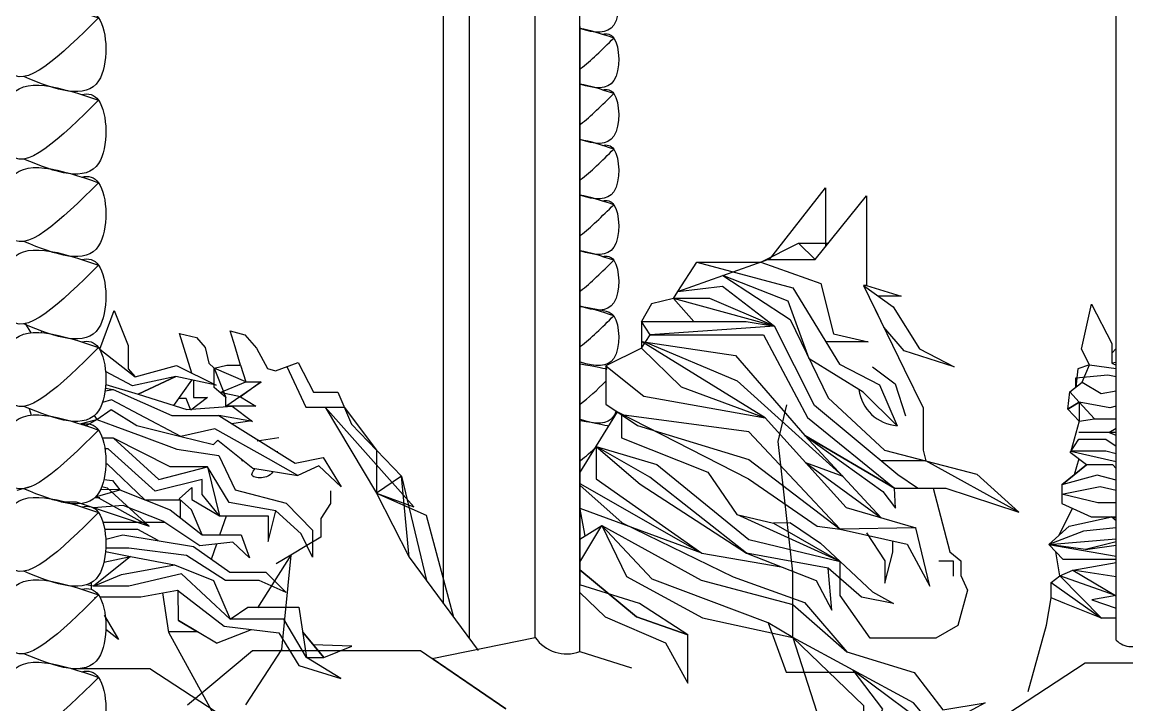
# Model space of a CAD drawing. Header units: centimetres. Extents: x -76 to 1832, y -219 to 581.
# Drawn here: x 480.7 to 604.1, y 128.6 to 204.8 of the extents above; entities that cross this region are included whole.
import ezdxf

# ---------------------------------------------------------------- set-up
doc = ezdxf.new("R2010")
doc.units = ezdxf.units.CM
doc.header["$MEASUREMENT"] = 0
doc.layers.add('Cai', color=7, linetype='Continuous')
doc.layers.add('Stuctura carusel', color=7, linetype='Continuous')

# ---------------------------------------------------------------- blocks, each defined once
blk = doc.blocks.new('*U78')
at = {"layer": 'Stuctura carusel'}
blk.add_spline([(4.890155846520997, 3.171837450163764), (-5.109844153479003, 3.36220427275515), (-5.109844153479003, -2.654838370779146), (4.890155846521004, 3.171837450163764)], degree=3, dxfattribs=at)
blk.add_open_spline([(2.99149673945282, 3.802644379595876), (3.776825215383369, 3.992881219642186), (5.864492264320589, 3.461800811941998), (6.165551951409327, -6.90718661704949), (0.1429644986048295, -4.91589119629586), (-3.448458855775542, -3.380337410879918)], degree=3, knots=[8.39293314255888, 8.39293314255888, 8.39293314255888, 8.39293314255888, 11.57368355893525, 18.60910482001529, 27.34459647692257, 27.34459647692257, 27.34459647692257, 27.34459647692257], dxfattribs=at)
blk = doc.blocks.new('*U79')
at = {"layer": 'Stuctura carusel', "color": 0, "linetype": 'ByBlock', "lineweight": -2, "transparency": 16777216}
blk.add_blockref('*U78', (0, 0), dxfattribs=at)
blk = doc.blocks.new('*U76')
at = {"layer": 'Stuctura carusel'}
blk.add_blockref('*U79', (-0.01062192069290546, 0.3658363004411171), dxfattribs=at)
blk = doc.blocks.new('*U77')
at = {"layer": 'Stuctura carusel', "color": 0, "linetype": 'ByBlock', "lineweight": -2, "transparency": 16777216}
for p in [(-3.943362693254477e-15, -64.39999999999999), (-4.506700220862259e-15, -73.6), (-5.070037748470042e-15, -82.8), (-5.633375276077825e-15, -92), (-6.196712803685606e-15, -101.2), (-6.760050331293389e-15, -110.4), (-7.323387858901172e-15, -119.6), (-7.886725386508954e-15, -128.8), (-8.450062914116738e-15, -138)]:
    blk.add_blockref('*U76', p, dxfattribs=at)

msp = doc.modelspace()

# ---------------------------------------------------------------- linework, layer by layer
at = {"layer": 'Cai'}
for p, q in [((543.0006425763568, 142.101010163914), (543.0006425763568, 272.210352226874)), ((530.6838262048556, 135.9589881210689), (530.6838262048556, 265.7177229551075)), ((527.7789890177316, 139.8652621630796), (527.7789890177316, 264.9875965330378)), ((538.0006425763568, 136.1187231855432), (538.0006425763568, 264.5806976519874)), ((602.8714700885266, 151.7766817590095), (602.8714700885266, 225.714803675494)), ((543.0006425763568, 204.2951982548955), (543.0006425763568, 142.101010163914)), ((553.9422094556287, 174.7228803746945), (563.973060572092, 178.2801019982541)), ((563.973060572092, 178.2801019982541), (569.2595485033214, 178.2801019982541)), ((574.6721959400315, 175.3998885581749), (579.2143819286814, 166.0537398216946)), ((599.0147768736337, 168.3000907937579), (600.1105853977398, 173.2966431195508)), ((600.1105853977398, 173.2966431195508), (602.3706724223135, 168.9161020924149)), ((489.4056858439463, 168.2884645601065), (490.980928653797, 172.6005436507142)), ((490.980928653797, 172.6005436507142), (492.5561714636477, 168.6990900491878)), ((482.8897609464881, 170.1265542790797), (482.9264845993339, 170.2940029245339)), ((504.4889957639451, 168.5308473564048), (503.9336834889053, 170.3393021364604)), ((503.9336834889053, 170.3393021364604), (505.566155432598, 169.8682946445898)), ((484.9377510943937, 169.7802901421626), (485.0065433975723, 169.6469556717867)), ((499.6686250475674, 165.6056864932648), (498.2998125392158, 170.0267687085726)), ((498.2998125392158, 170.0267687085726), (500.1946241061426, 169.5969286866363)), ((500.1946241061426, 169.5969286866363), (501.1600254865891, 168.4658826848103)), ((505.566155432598, 169.8682946445898), (506.8715873481717, 168.4009180129953)), ((563.6918897768671, 160.6256208330447), (549.881449406173, 169.131854064855)), ((549.881449406173, 169.131854064855), (560.3784924269335, 167.5643246601327)), ((489.3613130121212, 168.2954436925145), (489.4056858439463, 168.2884645601065)), ((489.4056858439463, 168.2884645601065), (493.3544645498795, 165.2083715342951)), ((492.5561714636477, 168.6990900491878), (492.5561714636477, 166.0981940465385)), ((501.1600254865891, 168.4658826848103), (501.5523684122778, 166.7376161814126)), ((505.1096109374353, 166.5097242378988), (504.4889957639451, 168.5308473564048)), ((506.8715873481717, 168.4009180129953), (508.1104398585768, 166.1178738372618)), ((549.881449406173, 168.3884520771276), (554.2943752381916, 164.0818940135603)), ((599.9051754687613, 166.5204457692713), (599.0147768736337, 168.3000907937579)), ((602.3706724223135, 168.9161020924149), (602.3706724223135, 166.7258315788469)), ((602.3706724223135, 167.8209668356309), (602.8714700885266, 168.3668174817805)), ((501.5523684122778, 166.7376161814126), (502.1729835853274, 166.1508717657713)), ((560.3784924269335, 167.5643246601327), (568.1219259115778, 158.6647150881236)), ((602.8714700885266, 166.7838531238147), (602.3706724223135, 166.7258315788469)), ((602.3706724223135, 166.7258315788469), (602.8714700885266, 166.5151825176721)), ((493.040372646484, 164.1883471320986), (490.0328539375197, 165.7965149573271)), ((492.5561714636477, 166.0981940465385), (493.3544645498795, 165.2083715342951)), ((493.3544645498795, 165.2083715342951), (497.9707887478849, 166.45409382542)), ((497.9707887478849, 166.45409382542), (502.3824797754696, 164.2495756302877)), ((502.1729835853274, 166.1508717657713), (503.5759067736197, 166.5097242378988)), ((503.5759067736197, 166.5097242378988), (505.1096109374353, 166.5097242378988)), ((508.1104398585768, 166.1178738372618), (508.9926169820124, 165.8734829296035)), ((510.2647019154048, 166.3329508256657), (512.3857315493556, 161.8238372215753)), ((579.2143819286814, 166.0537398216946), (581.3053517673131, 161.7512926818854)), ((598.5730444103104, 166.0849781687482), (598.3695890540876, 164.0540637506045)), ((598.3695890540876, 165.0695209596764), (601.9230174504909, 165.4100033879334)), ((599.9051754687613, 166.5204457692713), (598.5730444103104, 166.0849781687482)), ((599.0560435665225, 164.5907441815253), (599.9051754687613, 166.5204457692713)), ((599.9051754687613, 166.5204457692713), (602.8714700885266, 166.1390266571027)), ((601.9230174504909, 165.4100033879334), (602.8714700885266, 165.2411644031216)), ((490.0523320356059, 164.3566731420969), (493.6616582333987, 163.243323986937)), ((497.8761730633196, 165.2143263345398), (493.040372646484, 164.1883471320986)), ((493.6616582333987, 163.243323986937), (497.8761730633196, 165.2143263345398)), ((497.8761730633196, 165.2143263345398), (493.6616582333987, 163.243323986937)), ((497.6612287796856, 162.0095982872664), (499.6727326493933, 164.8297026867037)), ((502.3824797754696, 164.2495756302877), (497.8761730633196, 165.2143263345398)), ((554.2943752381916, 164.0818940135603), (563.6918897768671, 160.6256208330447)), ((598.3695890540876, 164.0540637506045), (598.3695890540876, 165.0695209596764)), ((490.0188103962054, 163.9351870827728), (490.8669060175055, 163.7842131722356)), ((493.6616582333987, 163.243323986937), (499.10288376834, 161.5648988404191)), ((597.4669798348909, 161.5989312330308), (597.6831345416526, 163.5173833196839)), ((499.10288376834, 161.5648988404191), (504.170932891371, 161.9203354227282)), ((504.170932891371, 161.9203354227282), (506.4402648072765, 160.2193814394811)), ((512.3857315493556, 161.8238372215753), (516.6865474160211, 161.8238372215753)), ((524.4548866345091, 150.7062742467867), (514.5361394826883, 161.8238372215753)), ((514.5361394826883, 161.8238372215753), (520.2855096976342, 152.2296375802586)), ((516.6865474160211, 161.8238372215753), (520.2855096976342, 157.0150924598207)), ((565.1309456505501, 157.9867850348147), (566.0920580436025, 162.0753097934095)), ((581.3053517673131, 161.7512926818854), (581.3053517673131, 157.0183560638869)), ((598.7200336205311, 162.380783704279), (597.4669798348909, 161.5989312330308)), ((597.4669798348909, 161.5989312330308), (598.7200336205311, 162.380783704279)), ((598.7200336205311, 160.2573110852473), (597.4669798348909, 161.5989312330308)), ((597.4669798348909, 161.5989312330308), (598.7200336205311, 160.2573110852473)), ((598.7200336205311, 162.380783704279), (598.7200336205311, 160.2573110852473)), ((487.2126203557388, 159.9326943959269), (489.064353702073, 160.4431586526754)), ((487.8177042920247, 159.7370230741148), (489.064353702073, 160.4431586526754)), ((489.064353702073, 160.4431586526754), (491.0735220184341, 159.6967472538201)), ((506.4402648072765, 160.2193814394811), (502.683606616792, 160.8884696872412)), ((598.7200336205311, 160.2573110852473), (600.4395394184933, 160.4959429628212)), ((600.4395394184933, 160.4959429628212), (602.8714700885266, 160.4959429628212)), ((491.0735220184341, 159.6967472538201), (494.0174249418298, 158.6030794504548)), ((517.5100252203995, 159.9225127677057), (523.0609941748689, 154.1076721519358)), ((598.7200336205311, 160.2573110852473), (597.8225839330622, 156.9031145857186)), ((602.0411344664393, 158.9826915733101), (602.8714700885265, 159.4530158843602)), ((490.9393266428749, 158.3550540410016), (489.691396038118, 158.3550540410016)), ((497.2488205164796, 155.1350780082793), (490.9393266428749, 158.3550540410016)), ((490.9393266428749, 158.3550540410016), (495.973458868782, 153.7263841596145)), ((494.0174249418298, 158.6030794504548), (498.0027233580984, 157.1225304384485)), ((543.0006425763568, 134.5314412408416), (543.0006425763568, 159.0138876134224)), ((566.7583369370539, 143.4512744890735), (565.1309456505501, 157.9867850348147)), ((568.1219259115778, 158.6647150881236), (578.1295376616692, 152.7748933564118)), ((578.1295376616692, 152.7748933564118), (568.1219259115778, 158.6647150881236)), ((568.1219259115778, 158.6647150881236), (576.8056599120512, 152.4183767821181)), ((597.735370585974, 156.7689671839473), (598.6948729121098, 158.24482779866)), ((602.8714700885267, 158.9826915733101), (598.6948729121098, 158.9826915733101)), ((598.6948729121098, 158.24482779866), (601.6956509046261, 158.24482779866)), ((601.6956509046261, 158.24482779866), (602.8714700885266, 157.4655289715554)), ((602.8714700885267, 158.662681759061), (602.0411344664393, 158.9826915733101)), ((490.3350863243288, 157.1475812949895), (489.9697321770008, 157.1475812949895)), ((495.5707282907136, 152.4517646476773), (490.3350863243288, 157.1475812949895)), ((498.0027233580984, 157.1225304384485), (502.685827771881, 156.4096975202165)), ((520.2855096976342, 157.0150924598207), (520.2855096976342, 152.2296375802586)), ((581.3053517673131, 157.0183560638869), (581.6230296065692, 155.8132440545021)), ((599.5476581872991, 155.3602733352737), (597.735370585974, 156.7689671839473)), ((601.6956509046261, 156.9031145857186), (597.8225839330622, 156.9031145857186)), ((597.8225839330622, 156.9031145857186), (602.8714700885266, 155.7359446959436)), ((602.8714700885266, 156.6186237609622), (601.6956509046261, 156.9031145857186)), ((490.0664544632024, 155.5040564281877), (490.2008909488049, 155.5040564281877)), ((490.2008909488049, 155.5040564281877), (494.429634244253, 151.4790498547673)), ((502.685827771881, 156.4096975202165), (504.4981153732061, 152.5859120494487)), ((598.6814211148608, 156.0336007003921), (598.1716861207886, 154.2533746080748)), ((495.973458868782, 153.7263841596145), (501.4104661241834, 155.1350780082793)), ((501.4104661241834, 155.1350780082793), (497.2488205164796, 155.1350780082793)), ((503.8268495925934, 151.1772182007839), (501.4104661241834, 155.1350780082793)), ((501.4104661241834, 155.1350780082793), (502.7528532339476, 149.7013775861941)), ((599.5476581872991, 155.3602733352737), (596.7957140542782, 153.1464758808759)), ((596.7957140542782, 153.1464758808759), (599.5476581872991, 155.3602733352737)), ((600.7559943729301, 154.2198012251167), (596.7957140542782, 153.1464758808759)), ((602.5011120607627, 155.3602733352737), (599.5476581872991, 155.3602733352737)), ((602.8714700885266, 153.6716946328853), (600.7559943729301, 154.2198012251167)), ((602.8714700885266, 154.9504806021922), (602.5011120607627, 155.3602733352737)), ((489.8553096058419, 153.7279530039181), (490.8092265764564, 153.6362822112295)), ((490.8092265764564, 153.6362822112295), (491.6104479720263, 152.5859120494487)), ((500.8063702570632, 153.7263841596145), (495.5707282907136, 152.4517646476773)), ((500.8063702570632, 152.0492493773283), (500.8063702570632, 153.7263841596145)), ((523.0609941748689, 154.1076721519358), (520.2855096976342, 152.2296375802586)), ((523.0609941748689, 154.1076721519358), (525.8487790941492, 142.460908126834)), ((523.9174902770718, 145.0580049304742), (523.0609941748689, 154.1076721519358)), ((596.7957140542782, 153.1464758808759), (596.7957140542782, 151.0668988932756)), ((481.7273730552049, 152.9510898065984), (480.1324820455648, 152.5188383485674)), ((488.9282678457141, 151.8080776922013), (491.6104479720263, 152.5859120494487)), ((491.6104479720263, 152.5859120494487), (489.4828175496244, 152.622608543275)), ((491.6104479720263, 152.5859120494487), (497.2488205164796, 150.3721876600859)), ((498.255646961668, 151.579733471133), (499.6652039848896, 152.8542799180264)), ((499.6652039848896, 152.8542799180264), (499.6652039848896, 151.5125867052079)), ((502.7528532339476, 149.7013775861941), (500.8063702570632, 152.0492493773283)), ((504.4981153732061, 152.5859120494487), (510.2035133796906, 151.1101444998938)), ((515.1401928655088, 152.4573805207434), (515.1401928655088, 151.0446567082631)), ((520.2855096976342, 152.2296375802586), (523.9174902770718, 145.0580049304742)), ((520.2855096976342, 152.2296375802586), (524.4548866345091, 150.7062742467867)), ((520.2855096976342, 152.2296375802586), (525.8481499602602, 149.7456691211889)), ((576.8056599120512, 152.4183767821181), (578.2436914722603, 150.5389789931331)), ((578.2436914722603, 150.5389789931331), (578.1295376616692, 152.7748933564118)), ((582.4239648533799, 152.7748933564118), (584.3003143632293, 145.6569548391436)), ((596.7957140542782, 152.1066873870757), (601.0915550375412, 152.9452547782145)), ((600.8230198349968, 151.1340456592006), (596.7957140542782, 152.1066873870757)), ((601.0915550375412, 152.9452547782145), (602.8714700885266, 152.5336257750181)), ((602.8714700885266, 135.826810074366), (602.8714700885266, 151.7766817590095)), ((487.9106529790866, 150.506515736049), (487.909336185736, 150.5064081268922)), ((492.01317855013, 150.8417766313162), (488.7015688338934, 150.5711498627526)), ((496.4433593603429, 149.0976412131837), (492.01317855013, 150.8417766313162)), ((494.429634244253, 151.4790498547673), (498.369528059964, 151.4790498547673)), ((499.6214763604165, 150.3721876600858), (498.255646961668, 151.579733471133)), ((498.369528059964, 151.4790498547673), (498.369528059964, 149.4846246574264)), ((499.6652039848896, 151.5125867052079), (502.7528532339476, 149.7013775861941)), ((509.0624915589429, 150.2380402583145), (503.8268495925934, 151.1772182007839)), ((510.2035133796906, 151.1101444998938), (513.1569672531541, 148.091389569833)), ((515.1401928655088, 151.0446567082631), (514.0846515457031, 149.3834172470883)), ((598.0010450928871, 150.5260717206807), (596.4829626044112, 147.5118776056759)), ((596.7957140542782, 151.0668988932756), (600.0847285923527, 149.5911313437207)), ((602.8714700885266, 151.1340456592006), (600.8230198349968, 151.1340456592006)), ((497.2488205164796, 150.3721876600859), (500.8063702570632, 147.5547268977126)), ((500.8063702570632, 147.5547268977126), (499.6214763604165, 150.3721876600858)), ((502.7528532339476, 149.7013775861941), (508.1898604893137, 149.7013775861941)), ((502.7982338621064, 147.5547268977126), (503.5235205900019, 149.7013775861941)), ((508.1898604893137, 146.8168431229307), (509.0624915589429, 150.2380402583145)), ((508.1898604893137, 149.7013775861941), (508.1898604893137, 146.8168431229307)), ((511.8816056054565, 147.6888742994839), (509.0624915589429, 150.2380402583145)), ((514.0846515457031, 149.3834172470883), (514.0846515457031, 147.3185300121224)), ((525.8481499602602, 149.7456691211889), (528.8841422752384, 138.3791095134998)), ((597.630326177203, 148.5397144233717), (602.3976483054955, 149.5911313437207)), ((600.0847285923527, 149.5911313437207), (602.8714700885265, 149.5911313437207)), ((602.8714700885266, 149.431192808129), (602.3976483054955, 149.5911313437207)), ((602.3976483054955, 149.5911313437207), (602.8714700885265, 149.1559588550592)), ((602.3976483054955, 149.5911313437207), (602.8714700885266, 149.1559588550593)), ((489.7519277367877, 148.9634938114123), (491.2748873074506, 148.9634938114123)), ((493.6242453138293, 148.1584632707142), (489.9364594245755, 148.1584632707142)), ((491.2748873074506, 148.9634938114123), (496.6442174946881, 148.9634938114123)), ((495.9063611810024, 146.9174536742615), (493.6242453138293, 148.1584632707142)), ((500.551556517051, 146.3538938596924), (496.4433593603429, 149.0976412131837)), ((513.1569672531541, 148.091389569833), (513.1569672531541, 145.0726346397632)), ((543.0006425763568, 144.5034712390604), (545.4533286038741, 148.6165021180835)), ((566.49514967761, 148.918184893179), (569.8627233040481, 146.6401284073308)), ((595.3355990316195, 146.4840407879801), (597.630326177203, 148.5397144233717)), ((602.8714700885265, 148.3495036300197), (599.2067528199278, 147.9558628257168)), ((486.9943760214948, 147.8063080748068), (486.9491988068535, 147.8014554234822)), ((486.9739469035165, 147.8250708046562), (486.9943760214948, 147.8063080748068)), ((490.0544260981004, 147.0906853623857), (491.9461530880634, 147.5547268977126)), ((491.9461530880634, 147.5547268977126), (499.8665692739414, 146.2801804508103)), ((500.8063702570632, 147.5547268977126), (505.1693811537835, 147.5547268977126)), ((505.1693811537835, 147.5547268977126), (506.1090376854794, 145.005560938882)), ((513.1569672531541, 145.0726346397632), (511.8816056054565, 147.6888742994839)), ((514.0846515457031, 147.3185300121224), (512.5192864293053, 146.3807544696236)), ((599.2067528199278, 147.9558628257168), (595.3355990316195, 146.4840407879801)), ((595.3355990316195, 146.4840407879801), (602.8714700885266, 147.1074856105212)), ((490.036012827647, 145.7187482751969), (492.8186397062667, 145.1397083406533)), ((492.6172744172148, 146.0788862831227), (490.0589275235617, 146.0788862831227)), ((499.0611081178047, 145.2739288074597), (492.6172744172148, 146.0788862831227)), ((499.8665692739414, 146.2801804508103), (503.894019506086, 143.3955729225208)), ((504.2295801706617, 146.7496963570145), (500.551556517051, 146.3538938596924)), ((501.8802943900137, 144.8378766866656), (502.4619704086211, 146.5594788858953)), ((506.1090376854794, 145.005560938882), (504.2295801706617, 146.7496963570145)), ((512.5192864293053, 146.3807544696236), (510.7340629199403, 145.3112666373989)), ((572.0483583781634, 144.5864236194944), (569.8627233040481, 146.6401284073308)), ((584.3003143632293, 145.6569548391436), (585.5306764491827, 144.6518085283413)), ((596.9376444493863, 144.8282409955273), (595.3355990316195, 146.4840407879801)), ((599.4388189754558, 145.9328201747808), (595.3355990316195, 146.4840407879801)), ((595.3355990316195, 146.4840407879801), (602.8714700885265, 145.1887090099828)), ((596.5909401507176, 142.9705569537027), (596.1366217405028, 145.6561408917537)), ((602.8714700885265, 146.7748511344289), (599.4388189754558, 145.9328201747808)), ((602.8714700885265, 146.7748511344289), (599.4388189754558, 145.9328201747808)), ((599.4388189754558, 145.9328201747808), (602.8714700885266, 146.4131048264381)), ((492.8186397062667, 145.1397083406533), (488.683336336187, 141.8526586070409)), ((489.8542978851103, 144.5229031299981), (492.8186397062667, 145.1397083406533)), ((492.8186397062667, 145.1397083406533), (497.7187210080405, 144.2006034632189)), ((503.424119014525, 142.4563949800514), (499.0611081178047, 145.2739288074597)), ((510.7340629199403, 145.3112666373989), (507.0110676842718, 139.4154325547246)), ((510.7340629199403, 145.3112666373989), (509.0695777810419, 144.3141104865683)), ((523.9174902770718, 145.0580049304742), (531.6404877583915, 134.672519395685)), ((572.0483583781634, 140.7927122769715), (572.0483583781634, 144.5864236194944)), ((585.5306764491827, 144.6518085283413), (585.5306764491827, 143.0165991562714)), ((602.8714700885265, 144.8282409955273), (596.9376444493863, 144.8282409955273)), ((598.0284625310719, 143.6244215011934), (602.8714700885267, 144.4644815042082)), ((488.683336336187, 141.8526586070409), (491.8118132610782, 143.1272781189781)), ((491.8118132610782, 143.1272781189781), (497.7187210080405, 144.2006034632189)), ((498.5241821641771, 143.1943518198593), (492.6172744172148, 141.8526586070409)), ((497.7187210080405, 144.2006034632189), (502.0817319047608, 142.4563949800514)), ((503.9611894195785, 138.1630936030882), (498.5241821641771, 143.1943518198593)), ((503.894019506086, 143.3955729225208), (507.9213252868046, 143.3955729225208)), ((507.9213252868046, 143.3955729225208), (510.2035133796906, 141.1147748322678)), ((566.7583369370539, 136.1134271059947), (566.7583369370539, 143.4512744890735)), ((596.5909401507176, 142.9705569537027), (598.0284625310719, 143.6244215011934)), ((602.8714700885266, 142.8672572957215), (598.0284625310719, 143.6244215011934)), ((598.0284625310719, 143.6244215011934), (602.7987542258135, 140.7989601176358)), ((488.683336336187, 141.8526586070409), (487.8876982425842, 141.9770500472439)), ((488.4384962159915, 142.2229251595491), (488.4384962159915, 141.4810655122993)), ((492.6172744172148, 141.8526586070409), (488.683336336187, 141.8526586070409)), ((502.0817319047608, 142.4563949800514), (503.9611894195785, 138.1630936030882)), ((507.1830340441605, 142.4563949800514), (503.424119014525, 142.4563949800514)), ((510.2035133796906, 141.1147748322678), (507.1830340441605, 142.4563949800514)), ((585.5306764491827, 143.0165991562714), (586.2506106614505, 141.381389784195)), ((595.6167543167509, 142.2342861710683), (596.5909401507176, 142.9705569537027)), ((595.6167543167509, 140.5252375291364), (595.6167543167509, 142.2342861710683)), ((595.6167543167509, 142.2342861710683), (601.234561950119, 138.2794950949802)), ((602.7987542258135, 140.7989601176358), (596.5909401507176, 142.9705569537027)), ((596.5909401507176, 142.9705569537027), (601.234561950119, 138.2794950949802)), ((488.806509247573, 140.6451858610288), (488.8789030476572, 140.4807555306447)), ((489.3910339237306, 140.6451858610288), (493.959805978405, 140.6451858610288)), ((493.959805978405, 140.6451858610288), (498.0542816726162, 141.3830696358106)), ((498.0542816726162, 141.3830696358106), (503.2899236389658, 137.3581361274251)), ((498.1814417931956, 138.0098980488658), (498.1552855983552, 141.4076534955107)), ((575.3862255952092, 136.0178539784426), (572.0483583781634, 140.7927122769715)), ((586.2506106614505, 141.381389784195), (585.2033952841473, 137.4568552920779)), ((602.8714700885265, 140.8119344474014), (600.1429425173654, 140.3250968419345)), ((503.9611894195785, 138.1630936030882), (505.9076723964629, 139.5047868159067)), ((505.9076723964629, 139.5047868159067), (511.6132148543734, 139.5047868159067)), ((511.6132148543734, 139.5047868159067), (512.4857014725767, 133.8697922261251)), ((597.1409529644635, 139.9159326535261), (595.6167543167509, 140.5252375291364)), ((601.234561950119, 138.2794950949802), (597.1409529644635, 139.9159326535261)), ((600.1429425173654, 140.3250968419345), (602.8714700885266, 139.3766034358199)), ((489.8930649581537, 138.6064522272476), (491.4623852595049, 135.8790075863232)), ((509.9351226286075, 138.1630936030882), (503.9611894195785, 138.1630936030882)), ((512.4857014725767, 133.8697922261251), (509.9351226286075, 138.1630936030882)), ((602.8714700885266, 138.2794950949802), (601.234561950119, 138.2794950949802)), ((491.4623852595049, 135.8790075863232), (490.0642988694161, 137.0142170588972)), ((502.430634568841, 135.4618392600732), (498.1814417931956, 138.0098980488658)), ((498.1814417931956, 138.0098980488658), (500.3060381810183, 136.7358686544695)), ((502.430634568841, 135.4618392600732), (506.3439879312599, 136.9891577075167)), ((503.2899236389658, 137.3581361274251), (509.398052223554, 136.6201792876083)), ((585.2033952841473, 137.4568552920779), (582.716416920827, 136.0178539784426)), ((500.3060381810183, 136.7358686544695), (497.111937677524, 136.7358686544696)), ((509.398052223554, 136.6201792876083), (511.6132148543734, 132.997687984537)), ((514.398743944123, 133.8697922261252), (512.049458163475, 136.6872895210159)), ((512.049458163475, 136.6872895210159), (514.398743944123, 133.8697922261252)), ((526.5006519844906, 133.780074601095), (538.0006425763568, 136.1187231855432)), ((566.7583369370539, 136.1134271059947), (571.8929600144781, 120.2522501439859)), ((582.716416920827, 136.0178539784426), (575.3862255952092, 136.0178539784426)), ((499.1782595603195, 128.5847593934335), (506.4361912495047, 134.6590635523674)), ((506.4361912495047, 134.6590635523674), (525.2143942802848, 134.6590635523674)), ((517.5199781499098, 135.1443386730185), (513.224101053799, 135.2785408735705)), ((514.398743944123, 133.8697922261252), (517.5199781499098, 135.1443386730185)), ((525.2143942802848, 134.6590635523674), (534.7164859676179, 128.1656263664656)), ((543.0006425763568, 134.5314412408415), (548.7374852126441, 132.7102438936068)), ((516.3117864156694, 131.5219204349821), (512.4857014725767, 133.8697922261251)), ((512.4857014725767, 133.8697922261251), (514.398743944123, 133.8697922261252)), ((534.7164859676179, 128.1656263664656), (526.5006519844906, 133.780074601095)), ((511.6132148543734, 132.997687984537), (516.3117864156694, 131.5219204349821))]:
    msp.add_line(p, q, dxfattribs=at)
at = {"layer": 'Cai', "color": 18, "true_color": 0x000000}
msp.add_line((598.7200336205311, 162.380783704279), (600.4395394184933, 160.4959429628212), dxfattribs=at)
at = {"layer": 'Cai'}
for points in [[(564.1472709704601, 178.2801019982541), (570.4072156728171, 186.2767300077404), (570.4072156728171, 179.7010013885265)], [(569.2595485033214, 178.2801019982541), (574.9978843508311, 185.3845989496551), (574.9978843508311, 175.3998885581749)], [(553.4417613237347, 173.9422253324053), (553.9422094556287, 174.7228803746945), (556.0450246669093, 178.0030870396203), (563.1919184052151, 178.0030870396203), (567.4182327906415, 180.1187458092787), (570.7446298206585, 180.1187458092787)], [(567.4182327906415, 180.1187458092787), (569.2595485033214, 178.2801019982541)], [(556.0450246669093, 178.0030870396203), (566.7809378592676, 175.1386872053603), (571.9957495195497, 166.6262081308679), (576.4571971054863, 164.3098837793681), (578.4273080042535, 159.7351690196928), (574.6031553496905, 163.4991960908741), (568.581861063401, 167.2174314498951), (566.2594566932457, 173.6330505423467), (558.9576350138605, 176.5014911864743)], [(563.1919184052151, 178.0030870396203), (569.9098248554305, 175.6019004065906), (571.300356172293, 169.9848913578061), (575.1824795539446, 169.1162697259957), (570.4703181936738, 169.1162697259957)], [(558.9576350138605, 176.5014911864743), (566.4529052648854, 171.5846948985933), (570.7108168619166, 162.8501680011969), (576.9854457792837, 157.0183560638869), (587.2938924037992, 154.3396265167862), (591.9998640918325, 150.0843557745809)], [(553.9422094556287, 174.7228803746945), (558.917987633336, 175.3188830825811), (564.7068882560009, 170.8365267832717), (557.4853190038546, 173.9422253324053), (553.4417613237347, 173.9422253324053), (550.9835316647338, 173.3364700877962), (549.881449406173, 171.3540570930112), (549.881449406173, 168.3884520771276), (550.834582649029, 169.8752560525823), (549.881449406173, 171.3540570930112), (561.5628062895264, 171.3540570930112), (564.7068882560009, 170.8365267832717), (553.4417613237347, 173.9422253324053), (555.7221278478496, 171.3540570930112)], [(574.9978843508311, 175.3998885581749), (574.6721959400315, 175.3998885581749), (577.9541729433133, 172.9956301065575), (580.9059946196246, 168.3137051701727), (584.7978091374528, 166.3215149270918), (579.2143819286814, 168.0926480029938), (576.9432889343564, 170.7268141899348), (575.9491877852915, 172.7723088529636)], [(574.9978843508311, 175.3998885581749), (578.8782957758217, 174.1801589679129), (576.3372101412997, 174.1801589679129)], [(481.0687805220298, 171.1321074716242), (481.7055934879517, 170.1220496727775)], [(580.6810266127404, 152.7748933564118), (578.4805542447725, 154.2654168168095), (569.1811047245674, 161.9810942650345), (564.7068882560009, 170.8365267832717), (550.834582649029, 169.8752560525823), (563.4786494372029, 169.8752560525823), (568.391477023601, 160.6659227066609), (578.1295376616692, 152.7748933564118), (583.8321206378594, 152.7748933564118), (591.9998640918325, 150.0843557745809), (581.6230296065692, 155.8132440545021), (576.6150095327871, 155.8132440545021)], [(550.3163800618981, 169.0669056226588), (560.5443602121079, 164.7451956834789), (572.3706119909295, 154.0678310686428), (568.2129680446224, 155.6130753021547), (576.6192980702815, 149.4709470491621)], [(549.881449406173, 168.3884520771276), (545.8902797669762, 166.4147524670609), (545.8902797669762, 162.1625786950478), (549.4224080761585, 159.7784418647609), (561.8552137014456, 155.9661042143036), (572.0483583781634, 148.2001785967365), (579.5155998696127, 146.505820660161), (582.0586505313659, 141.8462394550828), (580.5045498281856, 148.3413643270596), (572.0483583781634, 148.2001785967365), (561.8552137014456, 159.0724486268003), (547.6563439215674, 160.9705102799044), (547.6276209646694, 161.0590544776209)], [(508.9926169820124, 165.8734829296035), (511.5367868487972, 166.7924187217279), (513.234676249914, 163.4770083748254), (515.970546657303, 163.4770083748254), (517.5100252203995, 159.9225127677057)], [(508.9926169820124, 165.8734829296035), (511.5367868487972, 166.7924187217279), (513.234676249914, 163.4770083748254), (515.970546657303, 163.4770083748254), (517.5100252203995, 159.9225127677057)], [(505.1096109374353, 166.5097242378988), (505.6901273900988, 164.6191884062448), (507.3949137945166, 164.6191884062448), (505.1065216350787, 162.9456160851529), (506.8053025493388, 161.9127135017915), (503.4807124099153, 161.9127135017915), (503.4807124099153, 162.8721989900161), (502.1729835853272, 164.0038128046874), (502.1729835853272, 164.2944264604438)], [(505.1065216350787, 162.9456160851529), (502.8268479976213, 163.4380058973517), (505.6901273900988, 164.6191884062448), (502.1729835853274, 166.1508717657713), (503.4807124099153, 162.8721989900161)], [(502.1729835853272, 164.3542606955137), (502.1729835853274, 166.1508717657713)], [(546.00813537931, 166.0514392233188), (545.8902797669762, 166.4147524670609), (550.1287826624587, 163.0260365939179), (563.6918897768671, 160.6256208330447), (572.7340463123774, 150.6005297712647), (580.5045498281856, 148.3413643270596)], [(575.6469177869192, 166.3184275365032), (578.2105346273918, 164.4118609261348), (579.3434091168899, 160.8370742599728)], [(499.8374003271141, 164.7944491480086), (499.8374003271141, 162.8721989900161), (501.4141541839693, 162.8721989900161), (499.5665110247734, 161.469679305518), (499.0498714681518, 162.7936760684767), (498.2204901642538, 162.7936760684767)], [(503.4807124099153, 161.9127135017915), (507.3949137945166, 164.6191884062448)], [(598.7200336205311, 162.380783704279), (597.6831345416526, 163.5173833196839), (599.0560435665225, 164.5907441815253), (601.2045794964251, 163.3384898427026), (602.8714700885266, 163.62133840289)], [(489.9830577052374, 163.6342361889028), (490.8669060175055, 163.7842131722356), (497.438609254717, 160.8884696872412), (502.683606616792, 160.8884696872412), (511.2179727213463, 155.5542562567358), (514.3209743712794, 156.2102704202011), (516.3499550711618, 152.9299853592265), (513.8437415112642, 155.2560290472331), (511.516366766364, 154.1824539416973), (508.2340322714469, 156.0311626995255), (502.2524243240953, 159.400182832997), (498.4463123720429, 158.5360998645595), (493.7915628822426, 160.9812630413931), (490.6812097882481, 162.615147070824), (489.684908682093, 162.3241475083672)], [(481.5052488413931, 161.6554814392588), (481.7367039645282, 160.9251245500636)], [(602.8714700885266, 161.9363193166896), (602.1590452164555, 161.7282343062693), (598.7200336205311, 162.380783704279)], [(488.7739979115269, 160.8640978046287), (489.064353702073, 160.4431586526754), (490.6794554283468, 161.5500743027742), (493.5406005892849, 159.7514181954364), (498.4463123720429, 158.5360998645595), (502.0909361916908, 157.633197628693), (502.585924976992, 158.137357128463), (506.4625464803078, 155.0013688666942), (511.516366766364, 154.1824539416973)], [(543.0006425763568, 154.4847110278486), (547.2069038145685, 161.273876018153), (561.8029889715292, 153.8209982393317), (569.4765766682951, 148.520397650236), (572.0483583781634, 148.2001785967365)], [(547.6563439215674, 160.9705102799044), (547.6563439215674, 158.3885439157217), (557.289061278057, 154.5540531520452), (560.5052874312976, 149.8173558618754), (564.5943944001708, 148.8676137921514), (572.0483583781634, 144.5864236194944), (560.5052874312976, 149.8173558618754)], [(506.367668390991, 160.2737953234021), (504.1014085105261, 159.9503547699749)], [(509.3856936429762, 158.3778693946226), (506.9507896690691, 158.0303599603996)], [(568.1219259115778, 158.6647150881236), (576.6192980702815, 149.4709470491621)], [(544.8283040803699, 157.4346693862238), (551.590308966659, 155.3999403936104), (561.8594274326824, 147.0542232384719), (572.0483583781634, 144.5864236194944), (575.6610697574326, 141.191784347575), (577.9964859048, 139.8927611387953), (574.4418843622291, 140.6258160515088), (570.6973224382134, 143.8544614994942), (561.5772351268859, 145.5317295417876), (550.8004258880419, 153.9901498531115), (544.8283040803699, 157.4346693862238), (544.8283040803699, 157.4346693862238), (549.7283505036285, 153.2007110691407), (561.5772351268859, 145.5317295417876), (569.3636997459578, 142.4866775620819), (571.1127812866512, 139.1597062260818), (570.6973224382134, 143.8544614994942)], [(544.8283040803699, 157.4346693862238), (544.8283040803699, 153.8209982393317), (556.6120551217459, 145.5317295417876), (565.4704674364218, 144.0092035519348)], [(505.326650082121, 155.920250879873), (505.2125916170386, 155.7720642308832)], [(489.6239593471602, 152.9542264104327), (490.201712170608, 152.8040928728142), (494.9076838586413, 148.5488221306088)], [(543.0006425763568, 153.2817705590377), (556.6120551217459, 145.5317295417876), (543.0199307215828, 150.5181014600463)], [(543.0006425763568, 153.1040550511603), (547.6970766571073, 148.9150847490529), (560.1102182031639, 142.8814292472359), (568.0659982057261, 140.00552888131), (572.778482023884, 134.5257012100266)], [(485.0392875993657, 151.2393597124397), (486.7399404046681, 151.2393597124397), (494.9076838586413, 148.5488221306088), (488.9546928593329, 151.835375502434)], [(543.5901570969947, 147.4407401657979), (543.0006425763568, 150.6221944906675)], [(543.0006425763568, 147.0687246314648), (545.4533286038741, 148.6165021180835), (556.5488491528176, 142.5012094876639), (566.7583369370539, 139.7823507975341), (572.778482023884, 134.5257012100266), (580.2960339750596, 132.1982680087486), (583.531158074594, 128.0300273541961), (588.24274807099, 128.8106501033207), (582.71572291138, 125.8414393191216), (580.2583657713594, 128.8236319568357), (566.7583369370539, 136.1134271059947), (564.002939757414, 137.7371921774007), (551.0561866068326, 142.6252798389758), (545.4533286038741, 148.6165021180835), (548.1891494381312, 142.9284514999001), (556.6664505616934, 138.3122689124496), (566.7583369370539, 136.1134271059947), (574.6481018164986, 128.5360935893151), (574.6481018164986, 123.9355442952684), (576.8057876008766, 128.1047860380264), (573.5083513542068, 132.4685295314152), (583.2792280205956, 125.1575823572465)], [(566.49514967761, 148.918184893179), (564.5943944001708, 148.8676137921514)], [(574.995670801286, 147.7791566502549), (577.0556746336695, 144.6793190802925), (577.0556746336695, 142.1753068366089), (577.9465595737715, 145.6253151425428), (577.9465595737715, 146.8618444851718)], [(510.7340629199403, 145.3112666373989), (509.6793741177511, 134.7633165820701), (505.6740280985176, 128.5896794964768)], [(583.0724543115039, 144.6677921940456), (584.6867190743294, 144.6677921940456), (584.6867190743294, 142.9351485876664)], [(543.0006425763568, 141.1388510665784), (545.8134110936405, 138.4252304139756), (552.561893244889, 135.5026341271855), (555.0362473181606, 131.0063917656495), (555.0362473181606, 136.4019342685561), (549.3297443405891, 138.4252304139756), (543.0006425763568, 143.6654717815616)], [(543.0006425763568, 143.6654717815616), (549.3297443405891, 138.4252304139756), (555.0362473181606, 136.4019342685561), (549.6445866336608, 139.9024490891807), (543.0006425763568, 141.9710565767463)], [(502.3158356237505, 127.1865305242137), (497.111937677524, 136.6545353410276), (496.4351435161105, 141.0912775080651)], [(593.0523383544194, 130.0937371232586), (595.0851202574606, 137.4668509297849), (595.6167543167509, 140.5252375291364)], [(564.002939757414, 137.7371921774007), (566.0347243592053, 132.2237150251052), (573.9617252593187, 132.2237150251052)], [(585.8243392817817, 116.7577510447288), (589.6986710014611, 126.9162617980838), (599.4114281190588, 133.2712124484333), (611.6409078952337, 133.2712124484333), (621.3838484591419, 126.9162617980838), (625.3288595100083, 117.628388683714), (624.9382265969298, 103.9158284491344), (621.8153425555643, 93.91972245194262)], [(486.1966802896841, 132.6435749161248), (494.9776758865203, 132.6435749161248), (504.2254200536685, 126.611622096153)]]:
    msp.add_lwpolyline(points, dxfattribs=at)
for centre, radius, start, end in [((578.771623495978, 164.3930149485914), 4.670554769532169, 187.4840773046196, 265.7722929129393), ((541.5271656862692, 138.5586700245412), 4.288322028705756, 214.6787609846257, 290.0964922898171), ((604.5084791679716, 137.2881395702338), 2.194375223538257, 221.7547341801146, 318.2452658198848)]:
    msp.add_arc(centre, radius, start, end, dxfattribs=at)
for points in [[(509.142856253692, 156.8512610952929), (509.1659372788507, 156.8679100431877), (509.1890244501407, 156.8845610694697), (509.2121116214306, 156.9012120957516)], [(509.2121116214306, 156.9012120957516), (509.2097159927465, 156.8716288081832), (509.2073203640624, 156.8420455206147), (509.2049128437254, 156.8124740205469)]]:
    msp.add_open_spline(points, degree=3, dxfattribs=at)
msp.add_open_spline([(508.725878851265, 154.6346212275034), (508.5577074027606, 154.3596800750159), (508.0040972161372, 153.8603535777805), (506.1334360445655, 153.9274479165111), (506.3561822162856, 154.5295511749542), (506.7554176370727, 154.9539123787701)], degree=3, knots=[2.101496951860211, 2.101496951860211, 2.101496951860211, 2.101496951860211, 3.114503133300681, 4.505537142240266, 6.200827827203696, 6.200827827203696, 6.200827827203696, 6.200827827203696], dxfattribs=at)
at = {"layer": 'Stuctura carusel'}
msp.add_line((489.3785345390804, 151.6874604597478), (488.8010232127565, 151.6874604597478), dxfattribs=at)
for points, knots in [([(545.4972512069487, 209.6207719981755), (546.0264284683183, 209.7489591365675), (547.433159492937, 209.391101648488), (547.6115293870828, 203.2477511122734), (544.6664302706808, 203.5072516264874), (543.0038410116628, 204.06180368711)], [8.39293314255888, 8.39293314255888, 8.39293314255888, 8.39293314255888, 11.57368355893525, 18.60910482001529, 25.05644183211557, 25.05644183211557, 25.05644183211557, 25.05644183211557]), ([(545.4972512069487, 203.4215433265918), (546.0264284683183, 203.5497304649838), (547.433159492937, 203.1918729769043), (547.6115293870828, 197.0485224406895), (544.6664302706805, 197.3080229549037), (543.0038410116623, 197.8625750155265)], [8.39293314255888, 8.39293314255888, 8.39293314255888, 8.39293314255888, 11.57368355893525, 18.60910482001529, 25.05644183211623, 25.05644183211623, 25.05644183211623, 25.05644183211623]), ([(545.4972512069487, 197.2223146550082), (546.0264284683183, 197.3505017934002), (547.433159492937, 196.9926443053207), (547.6115293870828, 190.8492937691061), (544.6664302706808, 191.1087942833201), (543.0038410116628, 191.6633463439427)], [8.39293314255888, 8.39293314255888, 8.39293314255888, 8.39293314255888, 11.57368355893525, 18.60910482001529, 25.05644183211557, 25.05644183211557, 25.05644183211557, 25.05644183211557]), ([(545.4972512069487, 191.0230859834245), (546.0264284683183, 191.1512731218165), (547.433159492937, 190.793415633737), (547.6115293870829, 184.6500650975222), (544.6664302706805, 184.9095656117364), (543.0038410116623, 185.4641176723592)], [8.39293314255888, 8.39293314255888, 8.39293314255888, 8.39293314255888, 11.57368355893525, 18.60910482001529, 25.05644183211621, 25.05644183211621, 25.05644183211621, 25.05644183211621]), ([(545.4972512069487, 184.8238573118409), (546.0264284683183, 184.9520444502329), (547.433159492937, 184.5941869621534), (547.6115293870828, 178.4508364259388), (544.6664302706808, 178.7103369401528), (543.0038410116628, 179.2648890007754)], [8.39293314255888, 8.39293314255888, 8.39293314255888, 8.39293314255888, 11.57368355893525, 18.60910482001529, 25.05644183211557, 25.05644183211557, 25.05644183211557, 25.05644183211557]), ([(545.4972512069487, 178.6246286402572), (546.0264284683183, 178.7528157786492), (547.433159492937, 178.3949582905697), (547.6115293870829, 172.2516077543549), (544.6664302706805, 172.5111082685691), (543.0038410116623, 173.0656603291918)], [8.39293314255888, 8.39293314255888, 8.39293314255888, 8.39293314255888, 11.57368355893525, 18.60910482001529, 25.05644183211621, 25.05644183211621, 25.05644183211621, 25.05644183211621]), ([(543.0732067566346, 173.0546979585108), (546.0264284683183, 172.5535871070656), (547.433159492937, 172.1957296189861), (547.610567534212, 166.0855068669086), (544.7055489267024, 166.3086529671402), (543.0732067566346, 166.843497989888)], [8.39293314255888, 8.39293314255888, 8.39293314255888, 8.39293314255888, 11.57368355893525, 18.60910482001529, 24.96658449521449, 24.96658449521449, 24.96658449521449, 24.96658449521449]), ([(547.0438592472409, 161.3839288033062), (546.9700776337359, 161.1788822343105), (546.2928827410783, 159.7600023901334), (544.7055489267024, 159.8819318502505), (543.0732067566346, 160.4167768729984)], [17.64855752155355, 17.64855752155355, 17.64855752155355, 17.64855752155355, 18.60910482001529, 24.96658449521449, 24.96658449521449, 24.96658449521449, 24.96658449521449])]:
    msp.add_open_spline(points, degree=3, knots=knots, dxfattribs=at)
for points in [[(546.7766231606553, 202.9964871958126), (545.4588576661533, 203.4417155187753), (544.1410921716513, 203.8869438417381), (543.0038410116628, 204.06180368711)], [(543.0732067566322, 199.5962108899183), (544.1960357188129, 200.4498353539436), (545.4863294397342, 201.7231612748781), (546.7766231606553, 202.9964871958126)], [(546.7766231606553, 196.7972585242289), (545.4588576661531, 197.2424868471918), (544.1410921716509, 197.6877151701546), (543.0038410116623, 197.8625750155265)], [(543.0732067566323, 193.3969822183347), (544.1960357188129, 194.25060668236), (545.4863294397342, 195.5239326032945), (546.7766231606553, 196.7972585242289)], [(546.7766231606553, 190.5980298526453), (545.4588576661533, 191.043258175608), (544.1410921716513, 191.4884864985707), (543.0038410116628, 191.6633463439427)], [(543.0732067566322, 187.197753546751), (544.1960357188129, 188.0513780107763), (545.4863294397342, 189.3247039317108), (546.7766231606553, 190.5980298526453)], [(546.7766231606553, 184.3988011810616), (545.4588576661531, 184.8440295040245), (544.1410921716509, 185.2892578269873), (543.0038410116623, 185.4641176723592)], [(543.0732067566322, 180.9985248751674), (544.1960357188129, 181.8521493391927), (545.4863294397342, 183.1254752601272), (546.7766231606553, 184.3988011810616)], [(546.7766231606553, 178.1995725094779), (545.4588576661533, 178.6448008324407), (544.1410921716513, 179.0900291554034), (543.0038410116628, 179.2648890007754)], [(543.0732067566322, 174.7992962035837), (544.1960357188129, 175.652920667609), (545.4863294397342, 176.9262465885435), (546.7766231606553, 178.1995725094779)], [(546.7766231606553, 172.0003438378943), (545.4588576661531, 172.4455721608571), (544.1410921716509, 172.8908004838199), (543.0038410116623, 173.0656603291918)], [(543.0732067566322, 168.6000675320001), (544.1960357188129, 169.4536919960254), (545.486329439734, 170.7270179169599), (546.7766231606553, 172.0003438378943)], [(543.0732067566346, 166.6279768416211), (544.6416681396306, 166.3618359636834), (545.5006569739344, 166.2056156862533), (546.0081353793096, 166.0514392233171)], [(543.0732067566322, 162.1733464151104), (543.938346340246, 162.8310639644824), (544.9029047387677, 163.7379457068158), (545.890279766976, 164.7020106606694)], [(543.0732067566346, 160.3285975749972), (544.8841255759685, 160.021315846753), (545.7492735997345, 159.8605650787031), (546.2196012574179, 159.6803088153002)], [(543.0732067566322, 155.8739671484865), (543.6365061277895, 156.3022123576732), (544.2419532832081, 156.8360886655637), (544.8684035773811, 157.4226032001547)]]:
    msp.add_open_spline(points, degree=3, dxfattribs=at)

# ---------------------------------------------------------------- block references
at = {"layer": 'Stuctura carusel', "rotation": 0.0009529679605080048}
msp.add_blockref('*U77', (484.3766776073395, 266.1173069883863), dxfattribs=at)

doc.saveas('drawing.dxf')
